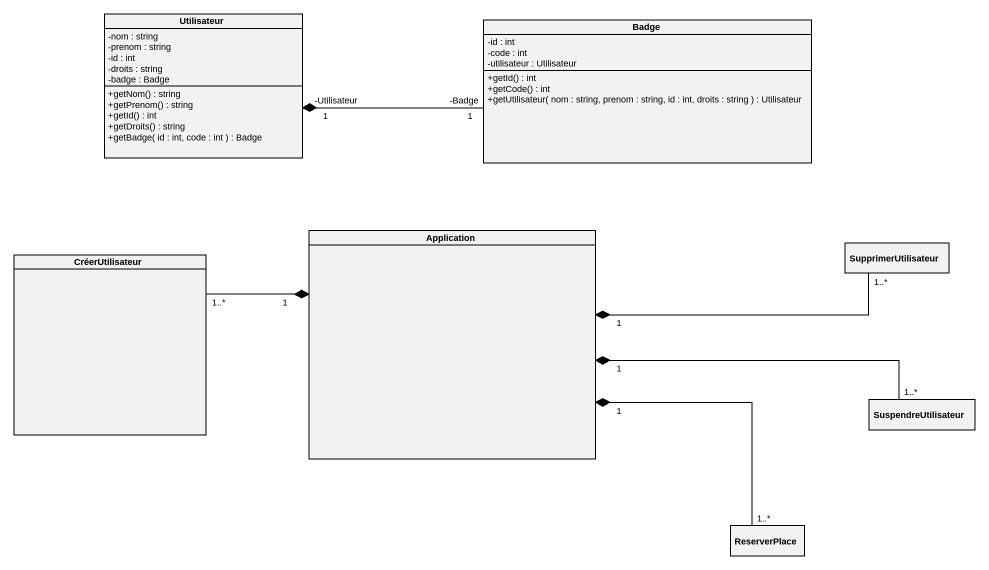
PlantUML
@startuml
hide circle
hide empty members
skinparam classAttributeIconSize 0
class Utilisateur {
  -nom : string
  -prenom : string
  -id : int
  -droits : string
  -badge : Badge
  +getNom() : string
  +getPrenom() : string
  +getId() : int
  +getDroits() : string
  +getBadge( id : int, code : int ) : Badge
}
class Badge {
  -id : int
  -code : int
  -utilisateur : Utilisateur
  +getId() : int
  +getCode() : int
  +getUtilisateur( nom : string, prenom : string, id : int, droits : string ) : Utilisateur
}
class CréerUtilisateur
class Application
class SupprimerUtilisateur
class SuspendreUtilisateur
class ReserverPlace
Utilisateur "1\n-Utilisateur" *-right- "1\n-Badge" Badge
Application "1" *-left- "1..*" CréerUtilisateur
Application "1" *-right- "1..*" SupprimerUtilisateur
Application "1" *-right- "1..*" SuspendreUtilisateur
Application "1" *-- "1..*" ReserverPlace
@enduml
